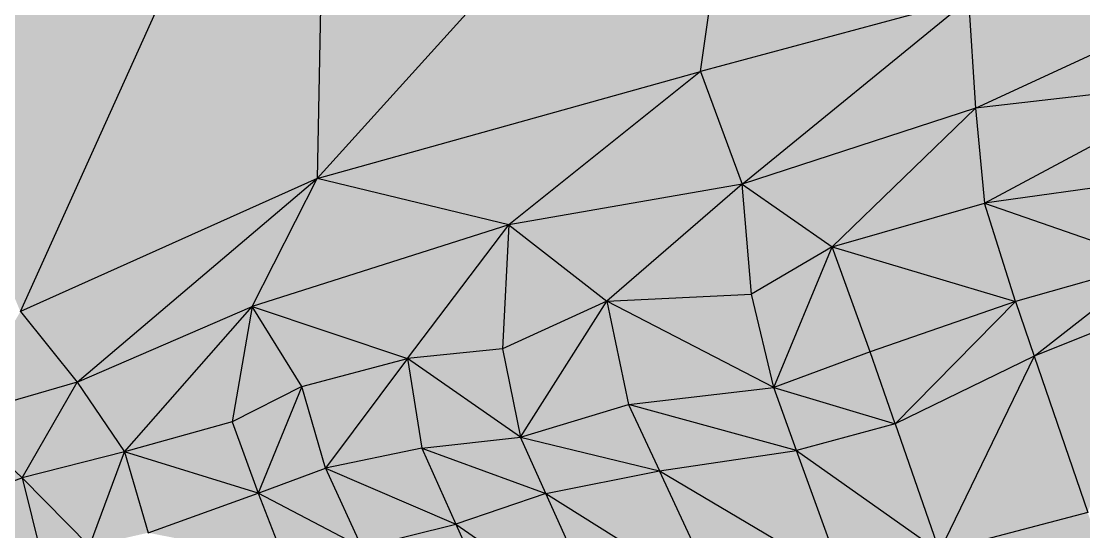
# Model space of a CAD drawing. Header units: inches. Extents: x 0 to 613718, y 0 to 269741.
# Drawn here: x 613026.8 to 613338.9, y 267575.1 to 267725.1 of the extents above; entities that cross this region are included whole.
import ezdxf

# ---------------------------------------------------------------- set-up
doc = ezdxf.new("R2010")
doc.units = ezdxf.units.IN
doc.header["$MEASUREMENT"] = 0

msp = doc.modelspace()

# ---------------------------------------------------------------- hatches: boundary and pattern name
for points in [[(613116.81, 267839.92), (612971.08, 267773.34), (613026.51, 267639.74), (613116.81, 267839.92)], [(613116.81, 267839.92), (612971.08, 267773.34), (613026.51, 267639.74), (613116.81, 267839.92)], [(613116.81, 267839.92), (613026.51, 267639.74), (613113.69, 267678.84), (613116.81, 267839.92)], [(613116.81, 267839.92), (613026.51, 267639.74), (613113.69, 267678.84), (613116.81, 267839.92)], [(613242.02, 267820.95), (613116.81, 267839.92), (613113.69, 267678.84), (613242.02, 267820.95)], [(613242.02, 267820.95), (613116.81, 267839.92), (613113.69, 267678.84), (613242.02, 267820.95)], [(613242.02, 267820.95), (613113.69, 267678.84), (613226.27, 267710.3), (613242.02, 267820.95)], [(613242.02, 267820.95), (613113.69, 267678.84), (613226.27, 267710.3), (613242.02, 267820.95)], [(613305.04, 267731.53), (613242.02, 267820.95), (613226.27, 267710.3), (613305.04, 267731.53)], [(613305.04, 267731.53), (613242.02, 267820.95), (613226.27, 267710.3), (613305.04, 267731.53)], [(613418.91, 267751.3), (613305.04, 267731.53), (613307.05, 267699.52), (613418.91, 267751.3)], [(613418.91, 267751.3), (613305.04, 267731.53), (613307.05, 267699.52), (613418.91, 267751.3)], [(613418.91, 267751.3), (613307.05, 267699.52), (613376.9, 267707.53), (613418.91, 267751.3)], [(613418.91, 267751.3), (613307.05, 267699.52), (613376.9, 267707.53), (613418.91, 267751.3)], [(613305.04, 267731.53), (613226.27, 267710.3), (613238.52, 267677.25), (613305.04, 267731.53)], [(613305.04, 267731.53), (613226.27, 267710.3), (613238.52, 267677.25), (613305.04, 267731.53)], [(613307.05, 267699.52), (613305.04, 267731.53), (613238.52, 267677.25), (613307.05, 267699.52)], [(613307.05, 267699.52), (613305.04, 267731.53), (613238.52, 267677.25), (613307.05, 267699.52)], [(613226.27, 267710.3), (613113.69, 267678.84), (613169.99, 267665.26), (613226.27, 267710.3)], [(613226.27, 267710.3), (613113.69, 267678.84), (613169.99, 267665.26), (613226.27, 267710.3)], [(613238.52, 267677.25), (613226.27, 267710.3), (613169.99, 267665.26), (613238.52, 267677.25)], [(613238.52, 267677.25), (613226.27, 267710.3), (613169.99, 267665.26), (613238.52, 267677.25)], [(613376.9, 267707.53), (613307.05, 267699.52), (613309.73, 267671.58), (613376.9, 267707.53)], [(613376.9, 267707.53), (613307.05, 267699.52), (613309.73, 267671.58), (613376.9, 267707.53)], [(613376.9, 267707.53), (613309.73, 267671.58), (613353.31, 267677.72), (613376.9, 267707.53)], [(613376.9, 267707.53), (613309.73, 267671.58), (613353.31, 267677.72), (613376.9, 267707.53)], [(613307.05, 267699.52), (613238.52, 267677.25), (613264.97, 267658.83), (613307.05, 267699.52)], [(613307.05, 267699.52), (613238.52, 267677.25), (613264.97, 267658.83), (613307.05, 267699.52)], [(613309.73, 267671.58), (613307.05, 267699.52), (613264.97, 267658.83), (613309.73, 267671.58)], [(613309.73, 267671.58), (613307.05, 267699.52), (613264.97, 267658.83), (613309.73, 267671.58)], [(613113.69, 267678.84), (613026.51, 267639.74), (613043.21, 267619), (613113.69, 267678.84)], [(613113.69, 267678.84), (613026.51, 267639.74), (613043.21, 267619), (613113.69, 267678.84)], [(613113.69, 267678.84), (613043.21, 267619), (613094.61, 267641.27), (613113.69, 267678.84)], [(613113.69, 267678.84), (613043.21, 267619), (613094.61, 267641.27), (613113.69, 267678.84)], [(613169.99, 267665.26), (613113.69, 267678.84), (613094.61, 267641.27), (613169.99, 267665.26)], [(613169.99, 267665.26), (613113.69, 267678.84), (613094.61, 267641.27), (613169.99, 267665.26)], [(613238.52, 267677.25), (613169.99, 267665.26), (613198.82, 267642.85), (613238.52, 267677.25)], [(613238.52, 267677.25), (613169.99, 267665.26), (613198.82, 267642.85), (613238.52, 267677.25)], [(613241.26, 267644.84), (613238.52, 267677.25), (613198.82, 267642.85), (613241.26, 267644.84)], [(613241.26, 267644.84), (613238.52, 267677.25), (613198.82, 267642.85), (613241.26, 267644.84)], [(613264.97, 267658.83), (613238.52, 267677.25), (613241.26, 267644.84), (613264.97, 267658.83)], [(613264.97, 267658.83), (613238.52, 267677.25), (613241.26, 267644.84), (613264.97, 267658.83)], [(613359.66, 267654.31), (613353.31, 267677.72), (613309.73, 267671.58), (613359.66, 267654.31)], [(613359.66, 267654.31), (613353.31, 267677.72), (613309.73, 267671.58), (613359.66, 267654.31)], [(613318.79, 267642.77), (613309.73, 267671.58), (613264.97, 267658.83), (613318.79, 267642.77)], [(613318.79, 267642.77), (613309.73, 267671.58), (613264.97, 267658.83), (613318.79, 267642.77)], [(613359.66, 267654.31), (613309.73, 267671.58), (613318.79, 267642.77), (613359.66, 267654.31)], [(613359.66, 267654.31), (613309.73, 267671.58), (613318.79, 267642.77), (613359.66, 267654.31)], [(613169.99, 267665.26), (613094.61, 267641.27), (613140.24, 267625.95), (613169.99, 267665.26)], [(613169.99, 267665.26), (613094.61, 267641.27), (613140.24, 267625.95), (613169.99, 267665.26)], [(613169.99, 267665.26), (613140.24, 267625.95), (613168.09, 267628.85), (613169.99, 267665.26)], [(613169.99, 267665.26), (613140.24, 267625.95), (613168.09, 267628.85), (613169.99, 267665.26)], [(613198.82, 267642.85), (613169.99, 267665.26), (613168.09, 267628.85), (613198.82, 267642.85)], [(613198.82, 267642.85), (613169.99, 267665.26), (613168.09, 267628.85), (613198.82, 267642.85)], [(613264.97, 267658.83), (613241.26, 267644.84), (613247.85, 267617.44), (613264.97, 267658.83)], [(613264.97, 267658.83), (613241.26, 267644.84), (613247.85, 267617.44), (613264.97, 267658.83)], [(613276.08, 267627.94), (613264.97, 267658.83), (613247.85, 267617.44), (613276.08, 267627.94)], [(613276.08, 267627.94), (613264.97, 267658.83), (613247.85, 267617.44), (613276.08, 267627.94)], [(613318.79, 267642.77), (613264.97, 267658.83), (613276.08, 267627.94), (613318.79, 267642.77)], [(613318.79, 267642.77), (613264.97, 267658.83), (613276.08, 267627.94), (613318.79, 267642.77)], [(613359.66, 267654.31), (613318.79, 267642.77), (613324.3, 267626.66), (613359.66, 267654.31)], [(613359.66, 267654.31), (613318.79, 267642.77), (613324.3, 267626.66), (613359.66, 267654.31)], [(613363.65, 267642.47), (613359.66, 267654.31), (613324.3, 267626.66), (613363.65, 267642.47)], [(613363.65, 267642.47), (613359.66, 267654.31), (613324.3, 267626.66), (613363.65, 267642.47)], [(613198.82, 267642.85), (613168.09, 267628.85), (613173.44, 267602.86), (613198.82, 267642.85)], [(613198.82, 267642.85), (613168.09, 267628.85), (613173.44, 267602.86), (613198.82, 267642.85)], [(613205.14, 267612.46), (613198.82, 267642.85), (613173.44, 267602.86), (613205.14, 267612.46)], [(613205.14, 267612.46), (613198.82, 267642.85), (613173.44, 267602.86), (613205.14, 267612.46)], [(613247.85, 267617.44), (613241.26, 267644.84), (613198.82, 267642.85), (613247.85, 267617.44)], [(613247.85, 267617.44), (613241.26, 267644.84), (613198.82, 267642.85), (613247.85, 267617.44)], [(613247.85, 267617.44), (613198.82, 267642.85), (613205.14, 267612.46), (613247.85, 267617.44)], [(613247.85, 267617.44), (613198.82, 267642.85), (613205.14, 267612.46), (613247.85, 267617.44)], [(613318.79, 267642.77), (613276.08, 267627.94), (613283.45, 267606.79), (613318.79, 267642.77)], [(613318.79, 267642.77), (613276.08, 267627.94), (613283.45, 267606.79), (613318.79, 267642.77)], [(613324.3, 267626.66), (613318.79, 267642.77), (613283.45, 267606.79), (613324.3, 267626.66)], [(613324.3, 267626.66), (613318.79, 267642.77), (613283.45, 267606.79), (613324.3, 267626.66)], [(613043.21, 267619), (613026.51, 267639.74), (613008.03, 267608.81), (613043.21, 267619)], [(613043.21, 267619), (613026.51, 267639.74), (613008.03, 267608.81), (613043.21, 267619)], [(613094.61, 267641.27), (613043.21, 267619), (613057.05, 267598.57), (613094.61, 267641.27)], [(613094.61, 267641.27), (613043.21, 267619), (613057.05, 267598.57), (613094.61, 267641.27)], [(613094.61, 267641.27), (613057.05, 267598.57), (613088.69, 267607.34), (613094.61, 267641.27)], [(613094.61, 267641.27), (613057.05, 267598.57), (613088.69, 267607.34), (613094.61, 267641.27)], [(613109.21, 267617.79), (613094.61, 267641.27), (613088.69, 267607.34), (613109.21, 267617.79)], [(613109.21, 267617.79), (613094.61, 267641.27), (613088.69, 267607.34), (613109.21, 267617.79)], [(613140.24, 267625.95), (613094.61, 267641.27), (613109.21, 267617.79), (613140.24, 267625.95)], [(613140.24, 267625.95), (613094.61, 267641.27), (613109.21, 267617.79), (613140.24, 267625.95)], [(613363.65, 267642.47), (613324.3, 267626.66), (613340.02, 267580.73), (613363.65, 267642.47)], [(613363.65, 267642.47), (613324.3, 267626.66), (613340.02, 267580.73), (613363.65, 267642.47)], [(613173.44, 267602.86), (613168.09, 267628.85), (613140.24, 267625.95), (613173.44, 267602.86)], [(613173.44, 267602.86), (613168.09, 267628.85), (613140.24, 267625.95), (613173.44, 267602.86)], [(613283.45, 267606.79), (613276.08, 267627.94), (613247.85, 267617.44), (613283.45, 267606.79)], [(613283.45, 267606.79), (613276.08, 267627.94), (613247.85, 267617.44), (613283.45, 267606.79)], [(613140.24, 267625.95), (613109.21, 267617.79), (613116.12, 267593.78), (613140.24, 267625.95)], [(613140.24, 267625.95), (613109.21, 267617.79), (613116.12, 267593.78), (613140.24, 267625.95)], [(613144.42, 267599.6), (613140.24, 267625.95), (613116.12, 267593.78), (613144.42, 267599.6)], [(613144.42, 267599.6), (613140.24, 267625.95), (613116.12, 267593.78), (613144.42, 267599.6)], [(613173.44, 267602.86), (613140.24, 267625.95), (613144.42, 267599.6), (613173.44, 267602.86)], [(613173.44, 267602.86), (613140.24, 267625.95), (613144.42, 267599.6), (613173.44, 267602.86)], [(613324.3, 267626.66), (613283.45, 267606.79), (613296.52, 267569.29), (613324.3, 267626.66)], [(613324.3, 267626.66), (613283.45, 267606.79), (613296.52, 267569.29), (613324.3, 267626.66)], [(613340.02, 267580.73), (613324.3, 267626.66), (613296.52, 267569.29), (613340.02, 267580.73)], [(613340.02, 267580.73), (613324.3, 267626.66), (613296.52, 267569.29), (613340.02, 267580.73)], [(613043.21, 267619), (613008.03, 267608.81), (613027.01, 267590.87), (613043.21, 267619)], [(613043.21, 267619), (613008.03, 267608.81), (613027.01, 267590.87), (613043.21, 267619)], [(613057.05, 267598.57), (613043.21, 267619), (613027.01, 267590.87), (613057.05, 267598.57)], [(613057.05, 267598.57), (613043.21, 267619), (613027.01, 267590.87), (613057.05, 267598.57)], [(613109.21, 267617.79), (613088.69, 267607.34), (613096.37, 267586.4), (613109.21, 267617.79)], [(613109.21, 267617.79), (613088.69, 267607.34), (613096.37, 267586.4), (613109.21, 267617.79)], [(613116.12, 267593.78), (613109.21, 267617.79), (613096.37, 267586.4), (613116.12, 267593.78)], [(613116.12, 267593.78), (613109.21, 267617.79), (613096.37, 267586.4), (613116.12, 267593.78)], [(613254.53, 267598.94), (613247.85, 267617.44), (613205.14, 267612.46), (613254.53, 267598.94)], [(613254.53, 267598.94), (613247.85, 267617.44), (613205.14, 267612.46), (613254.53, 267598.94)], [(613283.45, 267606.79), (613247.85, 267617.44), (613254.53, 267598.94), (613283.45, 267606.79)], [(613283.45, 267606.79), (613247.85, 267617.44), (613254.53, 267598.94), (613283.45, 267606.79)], [(613214.2, 267592.96), (613205.14, 267612.46), (613173.44, 267602.86), (613214.2, 267592.96)], [(613214.2, 267592.96), (613205.14, 267612.46), (613173.44, 267602.86), (613214.2, 267592.96)], [(613254.53, 267598.94), (613205.14, 267612.46), (613214.2, 267592.96), (613254.53, 267598.94)], [(613254.53, 267598.94), (613205.14, 267612.46), (613214.2, 267592.96), (613254.53, 267598.94)], [(613027.01, 267590.87), (613008.03, 267608.81), (612998.98, 267581.18), (613027.01, 267590.87)], [(613027.01, 267590.87), (613008.03, 267608.81), (612998.98, 267581.18), (613027.01, 267590.87)], [(613096.37, 267586.4), (613088.69, 267607.34), (613057.05, 267598.57), (613096.37, 267586.4)], [(613096.37, 267586.4), (613088.69, 267607.34), (613057.05, 267598.57), (613096.37, 267586.4)], [(613296.52, 267569.29), (613283.45, 267606.79), (613254.53, 267598.94), (613296.52, 267569.29)], [(613296.52, 267569.29), (613283.45, 267606.79), (613254.53, 267598.94), (613296.52, 267569.29)], [(613180.9, 267586.26), (613173.44, 267602.86), (613144.42, 267599.6), (613180.9, 267586.26)], [(613180.9, 267586.26), (613173.44, 267602.86), (613144.42, 267599.6), (613180.9, 267586.26)], [(613214.2, 267592.96), (613173.44, 267602.86), (613180.9, 267586.26), (613214.2, 267592.96)], [(613214.2, 267592.96), (613173.44, 267602.86), (613180.9, 267586.26), (613214.2, 267592.96)], [(613154.44, 267577.26), (613144.42, 267599.6), (613116.12, 267593.78), (613154.44, 267577.26)], [(613154.44, 267577.26), (613144.42, 267599.6), (613116.12, 267593.78), (613154.44, 267577.26)], [(613180.9, 267586.26), (613144.42, 267599.6), (613154.44, 267577.26), (613180.9, 267586.26)], [(613180.9, 267586.26), (613144.42, 267599.6), (613154.44, 267577.26), (613180.9, 267586.26)], [(613268.25, 267560.91), (613254.53, 267598.94), (613214.2, 267592.96), (613268.25, 267560.91)], [(613268.25, 267560.91), (613254.53, 267598.94), (613214.2, 267592.96), (613268.25, 267560.91)], [(613296.52, 267569.29), (613254.53, 267598.94), (613268.25, 267560.91), (613296.52, 267569.29)], [(613296.52, 267569.29), (613254.53, 267598.94), (613268.25, 267560.91), (613296.52, 267569.29)], [(613057.05, 267598.57), (613027.01, 267590.87), (613046.77, 267570.83), (613057.05, 267598.57)], [(613057.05, 267598.57), (613027.01, 267590.87), (613046.77, 267570.83), (613057.05, 267598.57)], [(613064.02, 267574.76), (613057.05, 267598.57), (613046.77, 267570.83), (613064.02, 267574.76)], [(613064.02, 267574.76), (613057.05, 267598.57), (613046.77, 267570.83), (613064.02, 267574.76)], [(613096.37, 267586.4), (613057.05, 267598.57), (613064.02, 267574.76), (613096.37, 267586.4)], [(613096.37, 267586.4), (613057.05, 267598.57), (613064.02, 267574.76), (613096.37, 267586.4)], [(613126.76, 267570.42), (613116.12, 267593.78), (613096.37, 267586.4), (613126.76, 267570.42)], [(613126.76, 267570.42), (613116.12, 267593.78), (613096.37, 267586.4), (613126.76, 267570.42)], [(613154.44, 267577.26), (613116.12, 267593.78), (613126.76, 267570.42), (613154.44, 267577.26)], [(613154.44, 267577.26), (613116.12, 267593.78), (613126.76, 267570.42), (613154.44, 267577.26)], [(613232.34, 267553.95), (613214.2, 267592.96), (613180.9, 267586.26), (613232.34, 267553.95)], [(613232.34, 267553.95), (613214.2, 267592.96), (613180.9, 267586.26), (613232.34, 267553.95)], [(613268.25, 267560.91), (613214.2, 267592.96), (613232.34, 267553.95), (613268.25, 267560.91)], [(613268.25, 267560.91), (613214.2, 267592.96), (613232.34, 267553.95), (613268.25, 267560.91)], [(613032.71, 267567.98), (613027.01, 267590.87), (612998.98, 267581.18), (613032.71, 267567.98)], [(613032.71, 267567.98), (613027.01, 267590.87), (612998.98, 267581.18), (613032.71, 267567.98)], [(613046.77, 267570.83), (613027.01, 267590.87), (613032.71, 267567.98), (613046.77, 267570.83)], [(613046.77, 267570.83), (613027.01, 267590.87), (613032.71, 267567.98), (613046.77, 267570.83)], [(613103.86, 267566.98), (613096.37, 267586.4), (613064.02, 267574.76), (613103.86, 267566.98)], [(613103.86, 267566.98), (613096.37, 267586.4), (613064.02, 267574.76), (613103.86, 267566.98)], [(613126.76, 267570.42), (613096.37, 267586.4), (613103.86, 267566.98), (613126.76, 267570.42)], [(613126.76, 267570.42), (613096.37, 267586.4), (613103.86, 267566.98), (613126.76, 267570.42)], [(613198.79, 267546.5), (613180.9, 267586.26), (613154.44, 267577.26), (613198.79, 267546.5)], [(613198.79, 267546.5), (613180.9, 267586.26), (613154.44, 267577.26), (613198.79, 267546.5)], [(613232.34, 267553.95), (613180.9, 267586.26), (613198.79, 267546.5), (613232.34, 267553.95)], [(613232.34, 267553.95), (613180.9, 267586.26), (613198.79, 267546.5), (613232.34, 267553.95)], [(613353.65, 267540.88), (613340.02, 267580.73), (613296.52, 267569.29), (613353.65, 267540.88)], [(613353.65, 267540.88), (613340.02, 267580.73), (613296.52, 267569.29), (613353.65, 267540.88)], [(613171.73, 267538.71), (613154.44, 267577.26), (613126.76, 267570.42), (613171.73, 267538.71)], [(613171.73, 267538.71), (613154.44, 267577.26), (613126.76, 267570.42), (613171.73, 267538.71)], [(613198.79, 267546.5), (613154.44, 267577.26), (613171.73, 267538.71), (613198.79, 267546.5)], [(613198.79, 267546.5), (613154.44, 267577.26), (613171.73, 267538.71), (613198.79, 267546.5)]]:
    msp.add_hatch(color=256).paths.add_polyline_path(points, flags=0)

# ---------------------------------------------------------------- linework, layer by layer
for points in [[(613026.51, 267639.74, 245.8), (613116.81, 267839.92, 246.37)], [(613026.51, 267639.74, 245.8), (613116.81, 267839.92, 246.37)], [(613116.81, 267839.92, 246.37), (613113.69, 267678.84, 245.93)], [(613116.81, 267839.92, 246.37), (613113.69, 267678.84, 245.93)], [(613113.69, 267678.84, 245.93), (613242.02, 267820.95, 246.54)], [(613113.69, 267678.84, 245.93), (613242.02, 267820.95, 246.54)], [(613226.27, 267710.3, 246.09), (613242.02, 267820.95, 246.54)], [(613226.27, 267710.3, 246.09), (613242.02, 267820.95, 246.54)], [(613307.05, 267699.52, 246.11), (613418.91, 267751.3, 246.44)], [(613307.05, 267699.52, 246.11), (613418.91, 267751.3, 246.44)], [(613305.04, 267731.53, 246.22), (613226.27, 267710.3, 246.09)], [(613305.04, 267731.53, 246.22), (613226.27, 267710.3, 246.09)], [(613238.52, 267677.25, 246), (613305.04, 267731.53, 246.22)], [(613238.52, 267677.25, 246), (613305.04, 267731.53, 246.22)], [(613305.04, 267731.53, 246.22), (613307.05, 267699.52, 246.11)], [(613305.04, 267731.53, 246.22), (613307.05, 267699.52, 246.11)], [(613113.69, 267678.84, 245.93), (613226.27, 267710.3, 246.09)], [(613113.69, 267678.84, 245.93), (613226.27, 267710.3, 246.09)], [(613226.27, 267710.3, 246.09), (613169.99, 267665.26, 245.94)], [(613226.27, 267710.3, 246.09), (613169.99, 267665.26, 245.94)], [(613226.27, 267710.3, 246.09), (613238.52, 267677.25, 246)], [(613226.27, 267710.3, 246.09), (613238.52, 267677.25, 246)], [(613376.9, 267707.53, 246.16), (613307.05, 267699.52, 246.11)], [(613376.9, 267707.53, 246.16), (613307.05, 267699.52, 246.11)], [(613309.73, 267671.58, 245.99), (613376.9, 267707.53, 246.16)], [(613309.73, 267671.58, 245.99), (613376.9, 267707.53, 246.16)], [(613307.05, 267699.52, 246.11), (613238.52, 267677.25, 246)], [(613307.05, 267699.52, 246.11), (613238.52, 267677.25, 246)], [(613264.97, 267658.83, 245.94), (613307.05, 267699.52, 246.11)], [(613264.97, 267658.83, 245.94), (613307.05, 267699.52, 246.11)], [(613307.05, 267699.52, 246.11), (613309.73, 267671.58, 245.99)], [(613307.05, 267699.52, 246.11), (613309.73, 267671.58, 245.99)], [(613113.69, 267678.84, 245.93), (613026.51, 267639.74, 245.8)], [(613113.69, 267678.84, 245.93), (613026.51, 267639.74, 245.8)], [(613043.21, 267619, 245.77), (613113.69, 267678.84, 245.93)], [(613043.21, 267619, 245.77), (613113.69, 267678.84, 245.93)], [(613094.61, 267641.27, 245.83), (613113.69, 267678.84, 245.93)], [(613094.61, 267641.27, 245.83), (613113.69, 267678.84, 245.93)], [(613169.99, 267665.26, 245.94), (613113.69, 267678.84, 245.93)], [(613169.99, 267665.26, 245.94), (613113.69, 267678.84, 245.93)], [(613238.52, 267677.25, 246), (613169.99, 267665.26, 245.94)], [(613238.52, 267677.25, 246), (613169.99, 267665.26, 245.94)], [(613238.52, 267677.25, 246), (613198.82, 267642.85, 245.88)], [(613238.52, 267677.25, 246), (613198.82, 267642.85, 245.88)], [(613241.26, 267644.84, 245.9), (613238.52, 267677.25, 246)], [(613238.52, 267677.25, 246), (613264.97, 267658.83, 245.94)], [(613241.26, 267644.84, 245.9), (613238.52, 267677.25, 246)], [(613238.52, 267677.25, 246), (613264.97, 267658.83, 245.94)], [(613353.31, 267677.72, 246.02), (613309.73, 267671.58, 245.99)], [(613353.31, 267677.72, 246.02), (613309.73, 267671.58, 245.99)], [(613264.97, 267658.83, 245.94), (613309.73, 267671.58, 245.99)], [(613264.97, 267658.83, 245.94), (613309.73, 267671.58, 245.99)], [(613309.73, 267671.58, 245.99), (613359.66, 267654.31, 245.89)], [(613318.79, 267642.77, 245.86), (613309.73, 267671.58, 245.99)], [(613309.73, 267671.58, 245.99), (613359.66, 267654.31, 245.89)], [(613318.79, 267642.77, 245.86), (613309.73, 267671.58, 245.99)], [(613169.99, 267665.26, 245.94), (613094.61, 267641.27, 245.83)], [(613169.99, 267665.26, 245.94), (613094.61, 267641.27, 245.83)], [(613140.24, 267625.95, 245.83), (613169.99, 267665.26, 245.94)], [(613140.24, 267625.95, 245.83), (613169.99, 267665.26, 245.94)], [(613169.99, 267665.26, 245.94), (613168.09, 267628.85, 245.85)], [(613169.99, 267665.26, 245.94), (613168.09, 267628.85, 245.85)], [(613169.99, 267665.26, 245.94), (613198.82, 267642.85, 245.88)], [(613169.99, 267665.26, 245.94), (613198.82, 267642.85, 245.88)], [(613264.97, 267658.83, 245.94), (613241.26, 267644.84, 245.9)], [(613264.97, 267658.83, 245.94), (613241.26, 267644.84, 245.9)], [(613247.85, 267617.44, 245.81), (613264.97, 267658.83, 245.94)], [(613247.85, 267617.44, 245.81), (613264.97, 267658.83, 245.94)], [(613264.97, 267658.83, 245.94), (613318.79, 267642.77, 245.86)], [(613276.08, 267627.94, 245.83), (613264.97, 267658.83, 245.94)], [(613264.97, 267658.83, 245.94), (613318.79, 267642.77, 245.86)], [(613276.08, 267627.94, 245.83), (613264.97, 267658.83, 245.94)], [(613359.66, 267654.31, 245.89), (613318.79, 267642.77, 245.86)], [(613359.66, 267654.31, 245.89), (613318.79, 267642.77, 245.86)], [(613324.3, 267626.66, 245.78), (613359.66, 267654.31, 245.89)], [(613324.3, 267626.66, 245.78), (613359.66, 267654.31, 245.89)], [(613198.82, 267642.85, 245.88), (613168.09, 267628.85, 245.85)], [(613198.82, 267642.85, 245.88), (613168.09, 267628.85, 245.85)], [(613173.44, 267602.86, 245.78), (613198.82, 267642.85, 245.88)], [(613173.44, 267602.86, 245.78), (613198.82, 267642.85, 245.88)], [(613198.82, 267642.85, 245.88), (613241.26, 267644.84, 245.9)], [(613198.82, 267642.85, 245.88), (613241.26, 267644.84, 245.9)], [(613198.82, 267642.85, 245.88), (613205.14, 267612.46, 245.8)], [(613247.85, 267617.44, 245.81), (613198.82, 267642.85, 245.88)], [(613198.82, 267642.85, 245.88), (613205.14, 267612.46, 245.8)], [(613247.85, 267617.44, 245.81), (613198.82, 267642.85, 245.88)], [(613247.85, 267617.44, 245.81), (613241.26, 267644.84, 245.9)], [(613247.85, 267617.44, 245.81), (613241.26, 267644.84, 245.9)], [(613318.79, 267642.77, 245.86), (613276.08, 267627.94, 245.83)], [(613318.79, 267642.77, 245.86), (613276.08, 267627.94, 245.83)], [(613283.45, 267606.79, 245.74), (613318.79, 267642.77, 245.86)], [(613283.45, 267606.79, 245.74), (613318.79, 267642.77, 245.86)], [(613318.79, 267642.77, 245.86), (613324.3, 267626.66, 245.78)], [(613318.79, 267642.77, 245.86), (613324.3, 267626.66, 245.78)], [(613026.51, 267639.74, 245.8), (613043.21, 267619, 245.77)], [(613026.51, 267639.74, 245.8), (613043.21, 267619, 245.77)], [(613043.21, 267619, 245.77), (613094.61, 267641.27, 245.83)], [(613043.21, 267619, 245.77), (613094.61, 267641.27, 245.83)], [(613057.05, 267598.57, 245.75), (613094.61, 267641.27, 245.83)], [(613057.05, 267598.57, 245.75), (613094.61, 267641.27, 245.83)], [(613094.61, 267641.27, 245.83), (613088.69, 267607.34, 245.78)], [(613094.61, 267641.27, 245.83), (613088.69, 267607.34, 245.78)], [(613094.61, 267641.27, 245.83), (613140.24, 267625.95, 245.83)], [(613109.21, 267617.79, 245.81), (613094.61, 267641.27, 245.83)], [(613094.61, 267641.27, 245.83), (613140.24, 267625.95, 245.83)], [(613109.21, 267617.79, 245.81), (613094.61, 267641.27, 245.83)], [(613363.65, 267642.47, 245.81), (613324.3, 267626.66, 245.78)], [(613363.65, 267642.47, 245.81), (613324.3, 267626.66, 245.78)], [(613168.09, 267628.85, 245.85), (613140.24, 267625.95, 245.83)], [(613168.09, 267628.85, 245.85), (613140.24, 267625.95, 245.83)], [(613168.09, 267628.85, 245.85), (613173.44, 267602.86, 245.78)], [(613168.09, 267628.85, 245.85), (613173.44, 267602.86, 245.78)], [(613276.08, 267627.94, 245.83), (613247.85, 267617.44, 245.81)], [(613276.08, 267627.94, 245.83), (613247.85, 267617.44, 245.81)], [(613283.45, 267606.79, 245.74), (613276.08, 267627.94, 245.83)], [(613283.45, 267606.79, 245.74), (613276.08, 267627.94, 245.83)], [(613109.21, 267617.79, 245.81), (613140.24, 267625.95, 245.83)], [(613109.21, 267617.79, 245.81), (613140.24, 267625.95, 245.83)], [(613140.24, 267625.95, 245.83), (613116.12, 267593.78, 245.75)], [(613140.24, 267625.95, 245.83), (613116.12, 267593.78, 245.75)], [(613140.24, 267625.95, 245.83), (613144.42, 267599.6, 245.77)], [(613173.44, 267602.86, 245.78), (613140.24, 267625.95, 245.83)], [(613140.24, 267625.95, 245.83), (613144.42, 267599.6, 245.77)], [(613173.44, 267602.86, 245.78), (613140.24, 267625.95, 245.83)], [(613324.3, 267626.66, 245.78), (613283.45, 267606.79, 245.74)], [(613324.3, 267626.66, 245.78), (613283.45, 267606.79, 245.74)], [(613324.3, 267626.66, 245.78), (613296.52, 267569.29, 245.72)], [(613324.3, 267626.66, 245.78), (613296.52, 267569.29, 245.72)], [(613324.3, 267626.66, 245.78), (613340.02, 267580.73, 245.76)], [(613324.3, 267626.66, 245.78), (613340.02, 267580.73, 245.76)], [(613043.21, 267619, 245.77), (613008.03, 267608.81, 245.74)], [(613043.21, 267619, 245.77), (613008.03, 267608.81, 245.74)], [(613027.01, 267590.87, 245.73), (613043.21, 267619, 245.77)], [(613027.01, 267590.87, 245.73), (613043.21, 267619, 245.77)], [(613043.21, 267619, 245.77), (613057.05, 267598.57, 245.75)], [(613043.21, 267619, 245.77), (613057.05, 267598.57, 245.75)], [(613109.21, 267617.79, 245.81), (613088.69, 267607.34, 245.78)], [(613109.21, 267617.79, 245.81), (613088.69, 267607.34, 245.78)], [(613109.21, 267617.79, 245.81), (613096.37, 267586.4, 245.74)], [(613109.21, 267617.79, 245.81), (613096.37, 267586.4, 245.74)], [(613116.12, 267593.78, 245.75), (613109.21, 267617.79, 245.81)], [(613116.12, 267593.78, 245.75), (613109.21, 267617.79, 245.81)], [(613205.14, 267612.46, 245.8), (613247.85, 267617.44, 245.81)], [(613205.14, 267612.46, 245.8), (613247.85, 267617.44, 245.81)], [(613247.85, 267617.44, 245.81), (613283.45, 267606.79, 245.74)], [(613254.53, 267598.94, 245.74), (613247.85, 267617.44, 245.81)], [(613247.85, 267617.44, 245.81), (613283.45, 267606.79, 245.74)], [(613254.53, 267598.94, 245.74), (613247.85, 267617.44, 245.81)], [(613173.44, 267602.86, 245.78), (613205.14, 267612.46, 245.8)], [(613173.44, 267602.86, 245.78), (613205.14, 267612.46, 245.8)], [(613205.14, 267612.46, 245.8), (613214.2, 267592.96, 245.74)], [(613254.53, 267598.94, 245.74), (613205.14, 267612.46, 245.8)], [(613205.14, 267612.46, 245.8), (613214.2, 267592.96, 245.74)], [(613254.53, 267598.94, 245.74), (613205.14, 267612.46, 245.8)], [(613027.01, 267590.87, 245.73), (613008.03, 267608.81, 245.74)], [(613027.01, 267590.87, 245.73), (613008.03, 267608.81, 245.74)], [(613088.69, 267607.34, 245.78), (613057.05, 267598.57, 245.75)], [(613088.69, 267607.34, 245.78), (613057.05, 267598.57, 245.75)], [(613088.69, 267607.34, 245.78), (613096.37, 267586.4, 245.74)], [(613088.69, 267607.34, 245.78), (613096.37, 267586.4, 245.74)], [(613283.45, 267606.79, 245.74), (613254.53, 267598.94, 245.74)], [(613283.45, 267606.79, 245.74), (613254.53, 267598.94, 245.74)], [(613283.45, 267606.79, 245.74), (613296.52, 267569.29, 245.72)], [(613283.45, 267606.79, 245.74), (613296.52, 267569.29, 245.72)], [(613144.42, 267599.6, 245.77), (613173.44, 267602.86, 245.78)], [(613144.42, 267599.6, 245.77), (613173.44, 267602.86, 245.78)], [(613173.44, 267602.86, 245.78), (613214.2, 267592.96, 245.74)], [(613180.9, 267586.26, 245.72), (613173.44, 267602.86, 245.78)], [(613173.44, 267602.86, 245.78), (613214.2, 267592.96, 245.74)], [(613180.9, 267586.26, 245.72), (613173.44, 267602.86, 245.78)], [(613144.42, 267599.6, 245.77), (613116.12, 267593.78, 245.75)], [(613144.42, 267599.6, 245.77), (613116.12, 267593.78, 245.75)], [(613144.42, 267599.6, 245.77), (613180.9, 267586.26, 245.72)], [(613144.42, 267599.6, 245.77), (613154.44, 267577.26, 245.72)], [(613144.42, 267599.6, 245.77), (613180.9, 267586.26, 245.72)], [(613144.42, 267599.6, 245.77), (613154.44, 267577.26, 245.72)], [(613214.2, 267592.96, 245.74), (613254.53, 267598.94, 245.74)], [(613214.2, 267592.96, 245.74), (613254.53, 267598.94, 245.74)], [(613268.25, 267560.91, 245.72), (613254.53, 267598.94, 245.74)], [(613254.53, 267598.94, 245.74), (613296.52, 267569.29, 245.72)], [(613268.25, 267560.91, 245.72), (613254.53, 267598.94, 245.74)], [(613254.53, 267598.94, 245.74), (613296.52, 267569.29, 245.72)], [(613057.05, 267598.57, 245.75), (613027.01, 267590.87, 245.73)], [(613057.05, 267598.57, 245.75), (613027.01, 267590.87, 245.73)], [(613046.77, 267570.83, 245.71), (613057.05, 267598.57, 245.75)], [(613046.77, 267570.83, 245.71), (613057.05, 267598.57, 245.75)], [(613057.05, 267598.57, 245.75), (613064.02, 267574.76, 245.72)], [(613096.37, 267586.4, 245.74), (613057.05, 267598.57, 245.75)], [(613057.05, 267598.57, 245.75), (613064.02, 267574.76, 245.72)], [(613096.37, 267586.4, 245.74), (613057.05, 267598.57, 245.75)], [(613096.37, 267586.4, 245.74), (613116.12, 267593.78, 245.75)], [(613096.37, 267586.4, 245.74), (613116.12, 267593.78, 245.75)], [(613116.12, 267593.78, 245.75), (613154.44, 267577.26, 245.72)], [(613116.12, 267593.78, 245.75), (613126.76, 267570.42, 245.71)], [(613116.12, 267593.78, 245.75), (613154.44, 267577.26, 245.72)], [(613116.12, 267593.78, 245.75), (613126.76, 267570.42, 245.71)], [(613180.9, 267586.26, 245.72), (613214.2, 267592.96, 245.74)], [(613180.9, 267586.26, 245.72), (613214.2, 267592.96, 245.74)], [(613214.2, 267592.96, 245.74), (613268.25, 267560.91, 245.72)], [(613232.34, 267553.95, 245.72), (613214.2, 267592.96, 245.74)], [(613214.2, 267592.96, 245.74), (613268.25, 267560.91, 245.72)], [(613232.34, 267553.95, 245.72), (613214.2, 267592.96, 245.74)], [(612998.98, 267581.18, 245.71), (613027.01, 267590.87, 245.73)], [(612998.98, 267581.18, 245.71), (613027.01, 267590.87, 245.73)], [(613046.77, 267570.83, 245.71), (613027.01, 267590.87, 245.73)], [(613027.01, 267590.87, 245.73), (613032.71, 267567.98, 245.71)], [(613046.77, 267570.83, 245.71), (613027.01, 267590.87, 245.73)], [(613027.01, 267590.87, 245.73), (613032.71, 267567.98, 245.71)], [(613064.02, 267574.76, 245.72), (613096.37, 267586.4, 245.74)], [(613064.02, 267574.76, 245.72), (613096.37, 267586.4, 245.74)], [(613096.37, 267586.4, 245.74), (613103.86, 267566.98, 245.71)], [(613126.76, 267570.42, 245.71), (613096.37, 267586.4, 245.74)], [(613096.37, 267586.4, 245.74), (613103.86, 267566.98, 245.71)], [(613126.76, 267570.42, 245.71), (613096.37, 267586.4, 245.74)], [(613180.9, 267586.26, 245.72), (613154.44, 267577.26, 245.72)], [(613180.9, 267586.26, 245.72), (613154.44, 267577.26, 245.72)], [(613198.79, 267546.5, 245.73), (613180.9, 267586.26, 245.72)], [(613180.9, 267586.26, 245.72), (613232.34, 267553.95, 245.72)], [(613198.79, 267546.5, 245.73), (613180.9, 267586.26, 245.72)], [(613180.9, 267586.26, 245.72), (613232.34, 267553.95, 245.72)], [(613340.02, 267580.73, 245.76), (613296.52, 267569.29, 245.72)], [(613340.02, 267580.73, 245.76), (613296.52, 267569.29, 245.72)], [(613126.76, 267570.42, 245.71), (613154.44, 267577.26, 245.72)], [(613126.76, 267570.42, 245.71), (613154.44, 267577.26, 245.72)], [(613154.44, 267577.26, 245.72), (613198.79, 267546.5, 245.73)], [(613154.44, 267577.26, 245.72), (613171.73, 267538.71, 245.71)], [(613154.44, 267577.26, 245.72), (613198.79, 267546.5, 245.73)], [(613154.44, 267577.26, 245.72), (613171.73, 267538.71, 245.71)]]:
    msp.add_polyline3d(points)

doc.saveas('drawing.dxf')
